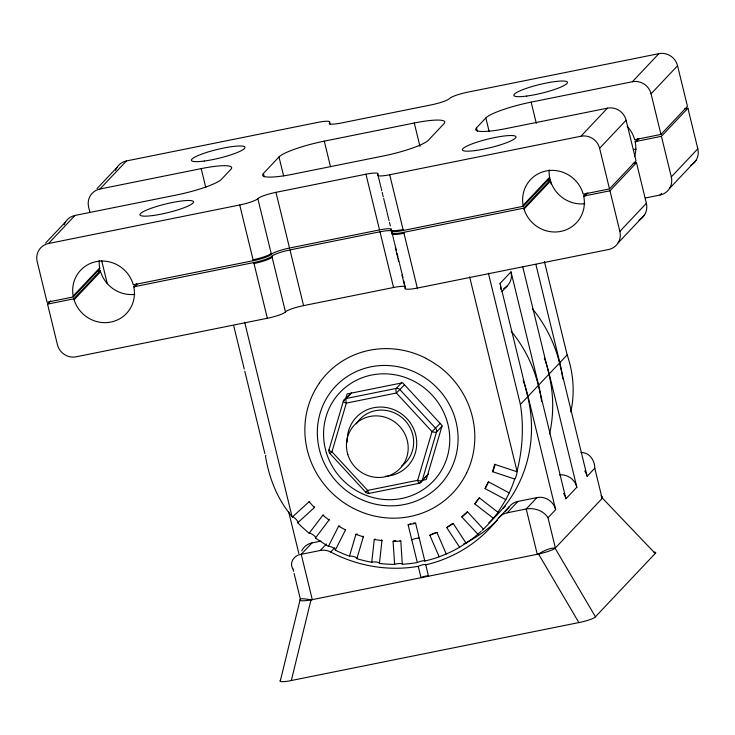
<?xml version="1.0" encoding="UTF-8"?>
<svg xmlns="http://www.w3.org/2000/svg" width="735" height="735" viewBox="0 0 735 735"><rect width="100%" height="100%" fill="white"/><g stroke="black" fill="none" stroke-linecap="round" stroke-linejoin="round"><path stroke-width="1.1" d="M375.254 539.122A3.941 0.919 6.3 0 0 374.262 539.472L371.763 562.266A133.917 128.23 43.4 0 1 356.879 558.683A3.941 1.001 14.6 0 0 354.371 556.781A3.941 1.001 14.6 0 0 349.566 556.248M381.364 539.885A3.941 0.919 6.3 0 1 381.943 540.638L379.444 563.423A133.917 128.23 43.4 0 0 394.621 564.397L393.087 541.355A3.941 0.79 -3.8 0 1 395.752 540.583M570.746 412.004C575.055 393.133 573.438 373.159 567.163 354.922L544.378 261.476M280.476 680.261L300.137 599.631A15.757 2.104 13.7 0 1 310.997 599.889L538.553 554.034A15.757 4.934 -30.5 0 1 555.109 548.255L602.415 498.146A15.757 6.413 -43.7 0 0 601.028 495.702M310.997 599.889L291.336 680.518L578.877 622.573L538.553 554.034M516.925 471.512L516.88 471.677A3.941 0.524 -73.3 0 1 516.347 475.453A3.941 0.524 -73.3 0 1 514.675 479.165M516.87 471.714L494.673 464.355L492.524 471.659L514.711 479.036A133.917 128.23 43.4 0 1 509.217 492.909L488.49 481.838L485.082 488.6L505.809 499.662L509.254 492.873M428.376 474.121L422.138 480.727A3.941 3.776 43.4 0 1 419.354 483.272L369.31 493.35A3.941 3.776 43.4 0 1 365.607 492.119L329.951 453.513A3.941 3.776 43.4 0 1 329.023 449.737L343.41 401.053L350.42 393.62M345.533 399.344L347.122 393.951L402.615 382.77L442.167 425.583L426.217 479.569L421.78 480.469M357.55 534.152A3.941 1.02 16.5 0 0 355.915 534.373L349.465 556.211A133.917 128.23 43.4 0 1 335.307 550.129L345.514 529.907A3.941 1.093 26.8 0 0 345.588 529.567M356.879 558.683L363.329 536.844A3.941 1.02 16.5 0 0 363.118 536.155M466.063 543.174L453.192 523.421L451.63 524.193M339.892 526.113A3.941 1.093 26.8 0 0 338.587 526.205L328.38 546.427L315.398 538.029A3.941 1.121 35.3 0 0 313.376 535.062A3.941 1.121 35.3 0 0 309.205 533.252A133.917 128.23 43.4 0 1 297.748 522.76A3.941 1.13 45.7 0 0 296.122 519.351A3.941 1.13 45.7 0 0 292.42 516.99C277.554 499.892 269.019 478.026 265.427 455.847L265.877 455.36M505.809 499.662L497.742 512.745L493.387 518.276A133.917 128.23 43.4 0 1 483.382 529.228L482.068 530.385M498.008 512.323L479.303 497.852L474.736 503.87L493.387 518.276M479.303 497.972L474.782 503.824M466.054 543.119L459.66 547.189A133.917 128.23 43.4 0 1 446.264 553.988L439.199 556.79A133.917 128.23 43.4 0 1 424.821 561.044L415.633 523.338A3.941 0.634 -13.7 0 0 413.327 523.145M467.497 511.799L483.437 529.145M309.169 533.215L322.821 515.226A3.941 1.13 37.2 0 1 323.804 515.18M315.398 538.029L329.05 520.04A3.941 1.13 37.2 0 0 328.995 519.241M485.118 488.554L488.49 481.838M453.127 523.586L446.705 527.583L459.605 547.235M329.951 453.513L331.954 451.795L346.332 403.111A3.941 0.937 78.6 0 1 346.194 398.508L351.652 392.729M365.607 492.119L367.61 490.401L417.655 480.322A3.941 1.02 16.5 0 0 422.138 480.727L436.517 432.042L441.974 426.263M45.598 243.055L65.479 222.007M97.048 188.564L116.92 167.506M99.234 260.521A31.513 30.172 43.4 0 0 99.657 267.917L99.831 268.817L73.344 296.949L47.077 302.241L37.182 261.642A15.757 15.086 43.4 0 1 48.501 243.515L75.007 215.438L176.244 195.041A39.387 6.367 -13.7 0 0 221.529 179.23L230.882 169.316A39.387 6.367 -13.7 0 0 201.188 168.618L99.951 189.014A15.757 15.086 43.4 0 0 88.632 207.141L89.973 212.654M99.951 189.014L126.448 160.947L317.676 122.414A15.757 2.545 -13.7 0 1 329.556 122.69A15.757 2.545 -13.7 0 0 341.435 122.975L431.427 104.839A15.757 2.545 -13.7 0 0 449.544 98.518A15.757 2.545 -13.7 0 1 467.653 92.187L658.882 53.655A15.757 15.086 43.4 0 1 677.56 65.737L687.455 106.336L660.958 134.413L634.691 139.705L634.424 138.768A31.513 30.172 43.4 0 0 627.185 126.291M405.205 286.595A15.757 2.545 -13.7 0 0 393.565 287.495L303.573 305.622A15.757 2.545 -13.7 0 0 285.456 311.952A15.757 2.545 -13.7 0 1 267.347 318.273L76.118 356.806A15.757 15.086 43.4 0 1 57.44 344.724L47.545 304.125L50.66 300.826M73.344 296.949L73.16 295.994L99.666 267.981M47.545 304.125L73.803 298.833L100.309 270.765L100.576 271.693A31.513 30.172 43.4 0 0 134.817 294.395M136.526 283.829L133.77 286.751L133.945 287.642A31.513 30.172 43.4 0 1 110.921 322.059A31.513 30.172 43.4 0 1 74.079 299.77L100.576 271.693M134.505 287.119L137.261 284.197M263.406 173.469L278.997 156.95A39.387 6.367 -13.7 0 1 324.291 141.138L414.274 123.002A39.387 6.367 -13.7 0 1 443.977 123.71L428.386 140.22A39.387 6.367 -13.7 0 1 383.091 156.031L293.109 174.167A39.387 6.367 -13.7 0 1 263.406 173.469L264.223 176.804M477.309 131.197L476.5 127.853L485.853 117.94A39.387 6.367 -13.7 0 1 531.139 102.128L632.376 81.732L658.882 53.655M48.501 243.515L239.729 204.982A15.757 2.545 -13.7 0 0 257.838 198.661A15.757 2.545 -13.7 0 1 275.956 192.331L365.947 174.204A15.757 2.545 -13.7 0 1 377.827 174.48A15.757 2.545 -13.7 0 0 389.706 174.765L580.935 136.232L607.432 108.155A15.757 15.086 43.4 0 1 626.119 120.237L636.014 160.836L609.508 188.913L583.25 194.205L582.993 193.323A31.513 30.172 43.4 0 0 546.133 170.979A31.513 30.172 43.4 0 0 523.1 205.331L523.283 206.287L403.285 230.468A15.757 2.545 -13.7 0 1 391.406 230.184L391.176 229.237A15.757 2.545 -13.7 0 0 403.056 229.522M523.1 205.331L549.605 177.254A31.513 30.172 43.4 0 1 549.174 169.858M523.283 206.287L549.789 178.21L549.605 177.254M133.779 286.815L253.768 262.57A15.757 2.545 -13.7 0 0 271.877 256.249A15.757 2.545 -13.7 0 1 289.994 249.928L379.986 231.791A15.757 2.545 -13.7 0 1 391.865 232.067A15.757 2.545 -13.7 0 0 403.745 232.352L523.743 208.17L550.249 180.093L550.524 181.03A31.513 30.172 43.4 0 0 584.757 203.733M586.466 193.167L583.709 196.089L583.893 197.044A31.513 30.172 43.4 0 1 560.86 231.396A31.513 30.172 43.4 0 1 524.018 209.107L550.524 181.03M609.508 188.913L599.613 148.314L626.119 120.237M660.958 134.413L651.063 93.814L677.56 65.737M401.687 382.65L396.229 388.429L346.194 398.508A3.941 3.776 43.4 0 0 343.41 401.053A3.941 1.02 16.5 0 0 346.332 403.111L396.376 393.032L404.617 384.708M500.406 289.186A15.757 15.086 43.4 0 0 500.103 283.416L511.009 271.849L538.626 385.149A133.917 128.23 43.4 0 1 541.539 401.347M634.581 156.628A31.513 30.172 43.4 0 0 635.343 142.544L635.169 141.653L637.916 138.667M584.674 196.217L587.789 192.91M635.343 142.544L639.239 138.419M501.849 291.648L507.306 285.86M583.709 196.089L609.967 190.797L636.473 162.72L646.368 203.319A15.757 15.086 43.4 0 1 639.037 220.031M635.169 141.653L661.417 136.297L687.923 108.229L697.818 148.819A15.757 15.086 43.4 0 1 690.487 165.531M320.956 541.107L311.998 542.917L301.24 554.309C294.469 554.925 288.846 562.633 292.897 568.89M404.82 285.208L405.444 287.771A15.757 2.545 -13.7 0 0 417.324 288.056L608.552 249.523A15.757 15.086 43.4 0 0 619.862 231.396L646.368 203.319M645.376 197.972L659.993 195.023A15.757 15.086 43.4 0 0 671.312 176.896L697.818 148.819M300.183 599.631A15.757 2.545 -13.7 0 0 312.283 599.631L301.24 554.309L320.285 550.469L326.432 543.964M440.274 423.314L432.033 431.629L417.655 480.322A3.941 0.937 78.6 0 0 419.354 483.272L422.469 479.964M659.993 195.023L661.555 193.369M618.08 242.963L644.577 214.886M669.521 188.463L696.027 160.386M320.285 550.469A15.757 15.086 43.4 0 1 330.722 552.031L334.756 547.759M424.812 477.493L426.364 475.839M469.619 276.847L517.008 471.218C522.585 449.645 523.963 426.603 520.389 404.471L527.721 396.707L500.103 283.416M555.651 509.667A15.757 15.086 43.4 0 0 536.963 497.586L526.214 508.978L537.257 554.3A15.757 2.545 -13.7 0 0 555.375 547.97L548.007 517.762L555.651 509.667L528.033 396.376L538.323 385.471A133.917 128.23 43.4 0 0 511.137 331.099M538.626 385.149L548.916 374.244L522.622 266.346M563.524 493.424A15.757 15.086 43.4 0 1 565.941 498.771L576.846 487.204L549.229 373.913L559.519 363.017A133.917 128.23 43.4 0 0 532.342 308.645M562.744 378.892A133.917 128.23 43.4 0 0 559.831 362.686L567.163 354.922M330.722 552.031A137.858 132.006 43.4 0 0 418.243 566.336L421.017 577.719A3.941 0.634 -13.7 0 1 425.547 576.139A3.941 0.634 -13.7 0 1 428.523 576.203L425.749 564.82A137.858 132.006 43.4 0 0 498.431 518.23L509.19 506.838A15.757 15.086 43.4 0 1 517.918 501.426L536.963 497.586M498.431 518.23A15.757 15.086 43.4 0 1 507.159 512.819L517.918 501.426M584.729 470.96A15.757 15.086 43.4 0 1 587.136 476.308L594.78 468.213C594.927 460.625 589.295 452.007 580.981 452.604M480.993 531.368L477.906 534.216L461.819 516.999L467.295 511.928M477.814 534.308L477.906 534.216A133.917 128.23 43.4 0 1 465.981 543.275M446.705 527.583L451.336 524.367M292.401 516.971L309.086 501.757A3.941 1.13 47.6 0 1 309.793 501.72M297.748 522.76L314.424 507.545A3.941 1.13 47.6 0 0 314.47 506.773M461.819 516.999L467.396 511.909M439.199 556.79L429.874 535.319L436.939 532.517A3.941 0.459 -23.5 0 0 437.003 532.333M607.432 108.155L506.195 128.551A39.387 6.367 -13.7 0 1 476.5 127.853M684.634 108.89L687.923 108.229M97.02 271.426L100.309 270.765M546.913 180.773L550.249 180.093M633.193 163.381L636.473 162.72M73.16 295.994A31.513 30.172 43.4 0 1 96.193 261.642A31.513 30.172 43.4 0 1 133.035 283.93L133.292 284.803L253.309 260.686A15.757 2.545 -13.7 0 0 271.417 254.356A15.757 2.545 -13.7 0 1 289.535 248.035L379.526 229.899A15.757 2.545 -13.7 0 1 391.498 229.182M400.005 540.574A3.941 0.79 -3.8 0 1 400.796 541.18L402.321 564.223A133.917 128.23 43.4 0 0 417.324 562.56L408.136 524.845L415.633 523.338M507.159 512.819L526.214 508.978C534.262 507.499 543.569 510.632 548.007 517.762M393.087 541.355L400.796 541.18M374.262 539.472L381.943 540.638M355.915 534.373L363.329 536.844M338.587 526.205L345.514 529.907M322.821 515.226L329.05 520.04M602.415 498.146L655.216 553.464L595.433 616.794L555.109 548.255M309.086 501.757L314.424 507.545M436.939 532.517L446.264 553.988M524.018 209.107L523.761 208.235M74.06 299.715L73.803 298.833M661.417 136.297L671.312 176.896M609.967 190.797L619.862 231.396M531.139 102.128L536.302 123.296M549.523 177.548L551.158 184.228M594.78 468.213L602.14 498.431A15.757 2.545 -13.7 0 0 601.405 497.117M535.898 264.499L559.831 362.686M559.519 363.017L587.136 476.308M485.853 117.94L489.115 131.308M538.323 385.471L565.941 498.771M488.389 273.2L520.389 404.471M414.274 123.002L419.979 146.403M389.706 174.765L403.285 230.468M403.745 232.352L417.324 288.056M377.827 174.48L380.326 184.751M380.537 185.606L381.162 188.169M381.373 189.024L381.787 190.742M382.209 192.451L382.623 194.159M382.834 195.014L383.247 196.723M383.67 198.441L386.169 208.703M386.38 209.558L387.005 212.13M387.216 212.985L387.63 214.694M387.841 215.548L388.466 218.12M388.668 218.975L389.091 220.684M389.504 222.393L390.34 225.82M391.865 232.067L392.931 236.44M393.142 237.295L393.556 239.004M393.767 239.858L394.392 242.431M394.603 243.285L396.266 250.13M397.102 253.547L397.938 256.974M398.352 258.683L398.774 260.392M398.976 261.247L399.399 262.965M399.601 263.819L400.226 266.382M400.437 267.237L402.945 277.508M403.772 280.926L404.608 284.353M395.338 247.704L398.673 261.403M402.008 275.092L405.352 288.781M365.947 174.204L379.526 229.899M379.986 231.791L393.565 287.495M329.556 122.69L329.969 124.399M324.291 141.138L330.529 166.762M278.997 156.95L283.609 175.885M275.956 192.331L289.535 248.035M289.994 249.928L303.573 305.622M257.838 198.661L271.417 254.356M271.877 256.249L285.456 311.952M239.729 204.982L253.309 260.686M253.768 262.57L267.347 318.273M244.654 322.178L292.034 516.549M288.579 511.413L298.842 553.492M201.188 168.618L205.8 187.554M233.693 325.688L244.268 369.071M244.81 371.294L264.885 453.614M293.044 569.138L293.568 571.297M294.092 573.456L300.146 598.272M101.632 260.484L107.273 283.618M548.916 374.244A133.917 128.23 43.4 0 1 549.55 433.981M505.561 505.799A133.917 128.23 43.4 0 1 503.144 508.124M527.721 396.707A133.917 128.23 43.4 0 1 488.876 522.714M511.009 271.849A15.757 15.086 43.4 0 1 503.686 288.561M429.874 535.319A3.941 0.459 -23.5 0 1 433.815 533.242M434.89 532.82A3.941 0.459 -23.5 0 1 435.8 532.517M494.673 464.355A3.941 0.496 -71.6 0 1 494.379 467.184A3.941 0.496 -71.6 0 1 492.524 471.659M394.833 564.397A3.941 0.763 -5.6 0 1 399.812 563.488A3.941 0.763 -5.6 0 1 402.201 564.223M417.609 562.505A3.941 0.606 -15.5 0 1 422.524 560.851A3.941 0.606 -15.5 0 1 424.628 561.09M371.919 562.284A3.941 0.9 4.4 0 1 376.862 562.11A3.941 0.9 4.4 0 1 379.352 563.414M328.453 546.472A3.941 1.084 24.9 0 1 332.992 547.667A3.941 1.084 24.9 0 1 335.27 550.111M411.811 539.949A3.941 0.634 -13.7 0 1 416.341 538.369A3.941 0.634 -13.7 0 1 419.317 538.443M319.486 382.806A86.712 83.037 43.4 0 1 426.19 358.414M437.546 365.368A86.712 83.037 43.4 0 1 466.651 472.963M466.569 473.037A86.656 82.981 43.4 0 1 353.425 508.354M353.416 508.381A85.986 82.338 43.4 0 1 342.133 501.472A86.712 83.037 43.4 0 1 307.285 450.086A86.656 82.981 43.4 0 1 313.073 393.868A85.986 82.329 43.4 0 1 319.477 382.926M426.162 358.533A85.995 82.338 43.4 0 1 437.444 365.442M408.136 524.845A3.941 0.634 -13.7 0 1 408.908 524.386M409.781 524.046A3.941 0.634 -13.7 0 1 410.856 523.706M580.935 136.232A15.757 15.086 43.4 0 1 599.613 148.314M64.12 224.809A15.757 15.086 43.4 0 1 75.007 215.438M632.376 81.732A15.757 15.086 43.4 0 1 651.063 93.814M115.56 170.309A15.757 15.086 43.4 0 1 126.448 160.947M271.187 253.419A15.757 2.545 -13.7 0 1 253.079 259.74M403.974 233.298A15.757 2.545 -13.7 0 1 392.095 233.013M272.115 257.195A15.757 2.545 -13.7 0 1 253.998 263.516M636.207 149.233A31.513 30.172 43.4 0 1 633.487 149.416M523.145 380.601A133.917 128.23 43.4 0 1 528.033 396.376M544.35 358.147A133.917 128.23 43.4 0 1 549.229 373.913M418.537 566.281A3.941 0.606 -15.4 0 1 423.433 564.636A3.941 0.606 -15.4 0 1 425.574 564.857M497.182 520.362A137.858 132.006 43.4 0 1 463.813 543.79M509.19 506.838A137.858 132.006 43.4 0 1 505.386 511.551M301.708 550.846A15.757 15.086 43.4 0 1 311.998 542.917M559.528 474.911A15.757 15.086 43.4 0 1 576.846 487.204M291.281 680.573A14.571 2.352 -13.7 0 1 280.228 680.307M595.69 616.738A14.571 2.352 -13.7 0 1 578.831 622.628M653.893 552.077A14.571 2.352 -13.7 0 1 655.464 553.418M329.023 449.737A3.941 1.02 16.5 0 0 331.954 451.795L367.61 490.401A3.941 0.937 78.6 0 0 369.31 493.35M356.356 423.801A31.513 30.172 43.4 0 1 403.423 418.886A31.513 30.172 43.4 0 1 401.494 466.183M347.297 442.029A35.445 33.948 43.4 0 1 379.637 407.061A35.445 33.948 43.4 0 1 416.616 440.311A35.445 33.948 43.4 0 1 385.443 476.326M435.598 428.266L399.941 389.66A3.941 3.776 43.4 0 0 396.229 388.429A3.941 0.937 78.6 0 0 396.376 393.032L432.033 431.629A3.941 1.02 16.5 0 0 436.517 432.042A3.941 3.776 43.4 0 0 435.598 428.266M320.442 453.376A71.8 68.75 43.4 0 0 439.254 485.633A71.8 68.75 43.4 0 0 403.423 367.969A71.8 68.75 43.4 0 0 320.442 453.376M326.358 452.641A64.377 61.639 43.4 0 0 432.887 481.572A64.377 61.639 43.4 0 0 400.768 376.072A64.377 61.639 43.4 0 0 326.358 452.641M204.275 161.038A27.572 4.456 -13.7 0 0 244.985 147.57A27.572 4.456 -13.7 0 0 205.295 152.862A27.572 4.456 -13.7 0 0 204.275 161.038M152.825 215.539A27.572 4.456 -13.7 0 0 193.544 202.07A27.572 4.456 -13.7 0 0 153.845 207.362A27.572 4.456 -13.7 0 0 152.825 215.539M526.729 96.064A27.572 4.456 -13.7 0 0 567.448 82.596A27.572 4.456 -13.7 0 0 527.758 87.888A27.572 4.456 -13.7 0 0 526.729 96.064M475.288 150.565A27.572 4.456 -13.7 0 0 515.998 137.096A27.572 4.456 -13.7 0 0 476.308 142.388A27.572 4.456 -13.7 0 0 475.288 150.565M347.774 454.377A31.513 30.172 43.4 0 0 399.895 468.645A31.513 30.172 43.4 0 0 384.276 416.984A31.513 30.172 43.4 0 0 347.774 454.377"/></g></svg>
